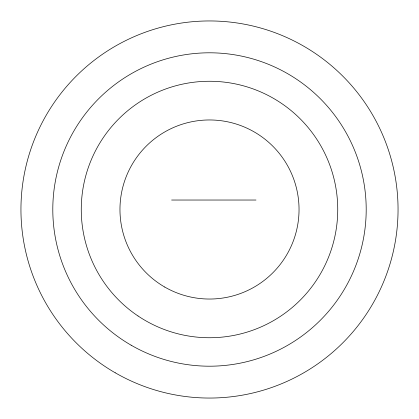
<?xml version="1.0" encoding="UTF-8"?>
<svg xmlns="http://www.w3.org/2000/svg" width="419" height="419" viewBox="0 0 419 419"><rect width="100%" height="100%" fill="white"/><g stroke="black" fill="none" stroke-linecap="round" stroke-linejoin="round"><path stroke-width="0.63" d="M171.617 200.031L255.993 200.031M164.73 287.041A89.54 89.54 0 0 0 299.04 209.5A89.54 89.54 0 0 0 164.73 131.959A89.54 89.54 0 0 0 164.73 287.041M131.152 345.204A156.696 156.696 0 0 0 366.196 209.5A156.696 156.696 0 0 0 131.152 73.796A156.696 156.696 0 0 0 131.152 345.204M138.024 315.973A128.24 128.24 0 0 0 337.447 218.168A128.24 128.24 0 0 0 153.035 94.364A128.24 128.24 0 0 0 138.024 315.973M115.225 372.79A188.55 188.55 0 0 0 398.05 209.5A188.55 188.55 0 0 0 115.225 46.21A188.55 188.55 0 0 0 115.225 372.79"/></g></svg>
